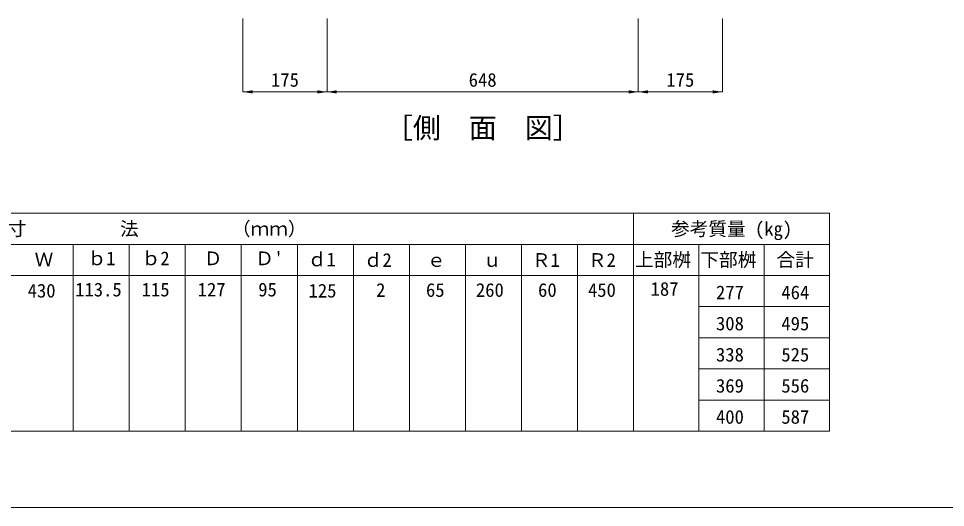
# Model space of a CAD drawing. Units: millimetres at full size. Extents: x 5964 to 125098, y -10801 to 28073.
# Drawn here: x 19701 to 21630, y 6990 to 8008 of the extents above; entities that cross this region are included whole.
import ezdxf
from ezdxf.enums import TextEntityAlignment as Align

# ---------------------------------------------------------------- set-up
doc = ezdxf.new("R2010")
doc.units = ezdxf.units.MM
doc.header["$LTSCALE"] = 19
for name, color, linetype, lineweight in [('0_2', 7, 'Continuous', 20), ('寸法線', 7, 'Continuous', 9), ('枠', 5, 'Continuous', 5)]:
    doc.layers.add(name, color=color, linetype=linetype, lineweight=lineweight)
doc.styles.add('ＭＳ ゴシック', font='')
doc.styles.get('ＭＳ ゴシック').set_extended_font_data('MS Gothic')

# ---------------------------------------------------------------- blocks, each defined once
blk = doc.blocks.new('filled_arrow')
at = {"color": 0, "linetype": 'Continuous', "lineweight": -2}
blk.add_solid([(7.5, 1.25), (0, 0), (7.5, -1.25)], dxfattribs=at)

msp = doc.modelspace()

# ---------------------------------------------------------------- linework, layer by layer
at = {"layer": '0_2'}
for p, q in [((21389.29, 7602.44), (18745.73, 7602.44)), ((20981.05, 7602.44), (20981.05, 7148.84)), ((21389.29, 7602.44), (21389.29, 7148.84)), ((18998.18, 7537.64), (21389.29, 7537.64)), ((19814.66, 7537.64), (19814.66, 7148.84)), ((19931.3, 7537.64), (19931.3, 7148.84)), ((20047.94, 7537.64), (20047.94, 7148.84)), ((20164.58, 7537.64), (20164.58, 7148.84)), ((20281.21, 7537.64), (20281.21, 7148.84)), ((20397.85, 7537.64), (20397.85, 7148.84)), ((20514.49, 7537.64), (20514.49, 7148.84)), ((20631.13, 7537.64), (20631.13, 7148.84)), ((20747.77, 7537.64), (20747.77, 7148.84)), ((20864.41, 7537.64), (20864.41, 7148.84)), ((21117.13, 7537.64), (21117.13, 7148.84)), ((21253.21, 7537.64), (21253.21, 7148.84)), ((21389.29, 7472.84), (18745.73, 7472.84)), ((21117.13, 7408.04), (21389.29, 7408.04)), ((21117.13, 7343.24), (21389.29, 7343.24)), ((21117.13, 7278.44), (21389.29, 7278.44)), ((21117.13, 7213.64), (21389.29, 7213.64)), ((21389.29, 7148.84), (18745.73, 7148.84))]:
    msp.add_line(p, q, dxfattribs=at)
at = {"layer": '寸法線'}
for p, q in [((20167.98, 8007.69), (20167.98, 7855.02)), ((20342.98, 8007.69), (20342.98, 7855.02)), ((20342.98, 8007.69), (20342.98, 7855.02)), ((20990.98, 8007.69), (20990.98, 7855.02)), ((20990.98, 8007.69), (20990.98, 7855.02)), ((21165.98, 8007.69), (21165.98, 7855.02)), ((20167.98, 7855.02), (20342.98, 7855.02)), ((20342.98, 7855.02), (20990.98, 7855.02)), ((20990.98, 7855.02), (21165.98, 7855.02))]:
    msp.add_line(p, q, dxfattribs=at)
at = {"layer": '枠', "lineweight": 20}
msp.add_line((17761.67, 6990.09), (23361.67, 6990.09), dxfattribs=at)

# ---------------------------------------------------------------- block references
at = {"layer": '寸法線', "xscale": 2.67, "yscale": 2.67}
for p in [(20167.98, 7855.02), (20342.98, 7855.02), (20990.98, 7855.02)]:
    msp.add_blockref('filled_arrow', p, dxfattribs=at)
at = {"layer": '寸法線', "xscale": 2.67, "yscale": 2.67, "rotation": 180}
for p in [(20342.98, 7855.02), (20990.98, 7855.02), (21165.98, 7855.02)]:
    msp.add_blockref('filled_arrow', p, dxfattribs=at)

# ---------------------------------------------------------------- texts
at = {"layer": '0_2', "style": 'ＭＳ ゴシック'}
for s, height, p in [('［側\u3000面\u3000図］', 42.72, (20463.45, 7745.83)), ('Ｗ', 28.48, (19734.31, 7483.51)), ('ｂ1', 28.48, (19844.6, 7485.75)), ('ｂ2', 28.48, (19957.12, 7485.75)), ('Ｄ', 28.48, (20086.26, 7485.75)), ("Ｄ'", 28.48, (20193.55, 7485.75)), ('ｄ1', 28.48, (20302.98, 7483.51)), ('ｄ2', 28.48, (20419.62, 7482.27)), ('ｅ', 28.48, (20550.78, 7482.27)), ('ｕ', 28.48, (20667.42, 7482.27)), ('Ｒ1', 28.48, (20769.54, 7482.27)), ('Ｒ2', 28.48, (20886.18, 7482.27)), ('上部桝', 28.48, (20984.09, 7482.94)), ('下部桝', 28.48, (21120.17, 7482.94)), ('合計', 28.48, (21278.75, 7482.94)), ('430', 28.48, (19719.78, 7418.52)), ('113.5', 28.48, (19818.68, 7420.77)), ('115', 28.48, (19957.12, 7420.77)), ('127', 28.48, (20073.76, 7420.77)), ('95', 28.48, (20199.78, 7420.77)), ('125', 28.48, (20304.5, 7418.52)), ('2', 28.48, (20445.16, 7419.9)), ('65', 28.48, (20549.03, 7419.9)), ('260', 28.48, (20652.9, 7419.9)), ('60', 28.48, (20782.31, 7419.9)), ('450', 28.48, (20886.18, 7419.9)), ('187', 28.48, (21016.59, 7422.14)), ('277', 28.48, (21152.67, 7414.98)), ('464', 28.48, (21288.75, 7414.98)), ('308', 28.48, (21152.67, 7350.18)), ('495', 28.48, (21288.75, 7350.18)), ('338', 28.48, (21152.67, 7285.37)), ('525', 28.48, (21288.75, 7285.37)), ('369', 28.48, (21152.67, 7220.57)), ('556', 28.48, (21288.75, 7220.57)), ('400', 28.48, (21152.67, 7155.78)), ('587', 28.48, (21288.75, 7155.78))]:
    msp.add_text(s, height=height, dxfattribs=at).set_placement(p, align=Align.BOTTOM_LEFT)
for s, p in [('寸\u3000\u3000\u3000\u3000\u3000法\u3000\u3000\u3000\u3000\u3000（ｍｍ）', (19989.62, 7570.04)), ('参考質量 (kg)', (21185.17, 7570.04))]:
    msp.add_text(s, height=28.48, dxfattribs=at).set_placement(p, align=Align.MIDDLE_CENTER)
at = {"layer": '寸法線', "style": 'ＭＳ ゴシック'}
for s, p in [('175', (20255.48, 7880.02)), ('648', (20666.98, 7880.02)), ('175', (21078.48, 7880.02))]:
    msp.add_text(s, height=28.48, dxfattribs=at).set_placement(p, align=Align.MIDDLE_CENTER)

doc.saveas('drawing.dxf')
